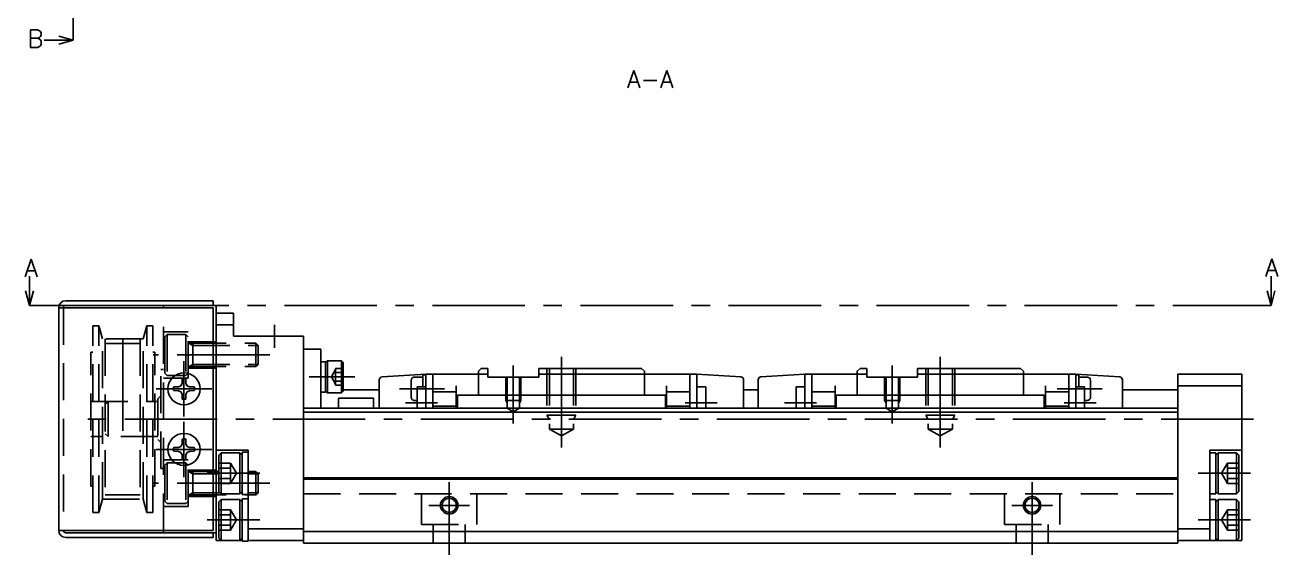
# Model space of a CAD drawing. Extents: x -2 to 402, y -8 to 279.
# Drawn here: x 187 to 401.9, y 8 to 98.9 of the extents above; entities that cross this region are included whole.
import ezdxf

# ---------------------------------------------------------------- set-up
doc = ezdxf.new("R2010")
doc.units = 0
doc.header["$LTSCALE"] = 0.5
doc.linetypes.add('CENTER', pattern=[50.8, 31.75, -6.35, 6.35, -6.35])
doc.linetypes.add('DASHED', pattern=[19.05, 12.7, -6.35])
for name, color, linetype in [('MSM_CENTER', 1, 'CENTER'), ('MSM_CONTINUOUS', 7, 'CONTINUOUS'), ('MSM_DASHED', 4, 'DASHED'), ('MSM_NARROW', 5, 'CONTINUOUS'), ('MSM_PART_NUMBER', 7, 'CONTINUOUS')]:
    doc.layers.add(name, color=color, linetype=linetype)
doc.styles.get("Standard").update_dxf_attribs({"font": 'txt.shx', "height": 3, "bigfont": 'bigfont.shx'})

msp = doc.modelspace()

# ---------------------------------------------------------------- linework, layer by layer
at = {"layer": 'MSM_CENTER'}
for p, q in [((195.26, 239.06), (195.26, 97.3)), ((399.76, 50.8), (188.76, 50.8)), ((229.76, 43.5), (229.76, 47.5)), ((203.76, 29.3), (203.76, 47.05)), ((228.96, 42.3), (208.96, 42.3)), ((214.26, 41.25), (214.26, 31.75)), ((279.01, 42), (279.01, 26.41)), ((344.01, 42), (344.01, 26.41)), ((270.76, 40.5), (270.76, 30.54)), ((335.76, 40.5), (335.76, 30.54)), ((235.76, 38.55), (243.56, 38.55)), ((219.01, 36.5), (209.51, 36.5)), ((251.26, 36.5), (258.96, 36.5)), ((371.76, 36.5), (364.06, 36.5)), ((252.26, 34.1), (257.76, 34.1)), ((300.26, 34.1), (305.76, 34.1)), ((317.26, 34.1), (322.76, 34.1)), ((365.26, 34.1), (370.76, 34.1)), ((397.76, 31.3), (196.26, 31.3)), ((214.26, 30.85), (214.26, 21.35)), ((219.01, 26.1), (209.51, 26.1)), ((218.26, 22), (227.26, 22)), ((397.26, 22), (388.26, 22)), ((228.96, 20.3), (208.96, 20.3)), ((259.76, 20.5), (259.76, 8)), ((359.76, 20.5), (359.76, 8)), ((256.26, 16.5), (263.26, 16.5)), ((356.26, 16.5), (363.26, 16.5)), ((218.26, 14), (227.26, 14)), ((397.26, 14), (388.26, 14))]:
    msp.add_line(p, q, dxfattribs=at)
at = {"layer": 'MSM_CONTINUOUS'}
for p, q in [((192.76, 96.97), (195.26, 96.3)), ((195.26, 97.3), (195.26, 96.3)), ((195.26, 96.3), (190.26, 96.3)), ((195.26, 96.3), (192.76, 95.63)), ((187.76, 50.8), (187.76, 55.8)), ((400.76, 50.8), (400.76, 55.8)), ((187.76, 50.8), (187.09, 53.3)), ((188.43, 53.3), (187.76, 50.8)), ((193.96, 51.6), (219.26, 51.6)), ((219.26, 50.8), (219.26, 51.6)), ((400.76, 50.8), (400.09, 53.3)), ((401.43, 53.3), (400.76, 50.8)), ((188.76, 50.8), (187.76, 50.8)), ((192.76, 50.4), (219.26, 50.4)), ((192.76, 50.4), (192.76, 12.2)), ((193.96, 50.8), (219.76, 50.8)), ((210.76, 50.4), (210.76, 50.8)), ((219.26, 50.4), (219.26, 12.2)), ((219.76, 50.8), (219.76, 10.5)), ((222.76, 49.5), (219.76, 49.5)), ((222.76, 49.5), (222.76, 45.5)), ((400.76, 50.8), (399.76, 50.8)), ((219.76, 47.5), (222.76, 47.5)), ((222.76, 45.5), (234.76, 45.5)), ((234.76, 45.5), (234.76, 10)), ((234.76, 43.3), (237.76, 43.3)), ((237.76, 33.2), (237.76, 43.3)), ((238.56, 41.15), (237.76, 41.15)), ((238.56, 41), (238.86, 41.3)), ((238.56, 41.15), (238.56, 35.95)), ((238.86, 35.8), (238.86, 41.3)), ((241.26, 41.3), (238.86, 41.3)), ((241.26, 41.3), (241.26, 35.8)), ((241.56, 41), (241.26, 41.3)), ((241.56, 41), (241.56, 36.1)), ((255.76, 39), (248.23, 38.53)), ((255.76, 39), (255.76, 33.2)), ((255.76, 39), (266.41, 39)), ((256.96, 33.2), (256.96, 39)), ((265.26, 40), (264.76, 39.5)), ((264.76, 35.4), (264.76, 39.5)), ((265.26, 40), (266.41, 40)), ((266.41, 40), (266.41, 38.5)), ((275.11, 40), (292.76, 40)), ((275.11, 38.5), (275.11, 40)), ((302.26, 39), (275.11, 39)), ((293.26, 39.5), (292.76, 40)), ((293.26, 35.4), (293.26, 39.5)), ((301.06, 39), (301.06, 33.2)), ((302.26, 39), (302.26, 33.2)), ((302.26, 39), (309.79, 38.53)), ((320.76, 39), (313.23, 38.53)), ((320.76, 39), (320.76, 33.2)), ((320.76, 39), (331.41, 39)), ((321.96, 33.2), (321.96, 39)), ((330.26, 40), (329.76, 39.5)), ((329.76, 35.4), (329.76, 39.5)), ((330.26, 40), (331.41, 40)), ((331.41, 40), (331.41, 38.5)), ((340.11, 40), (357.76, 40)), ((340.11, 38.5), (340.11, 40)), ((367.26, 39), (340.11, 39)), ((358.26, 39.5), (357.76, 40)), ((358.26, 35.4), (358.26, 39.5)), ((366.06, 39), (366.06, 33.2)), ((367.26, 39), (374.79, 38.53)), ((367.26, 39), (367.26, 33.2)), ((367.76, 38.9), (367.26, 38.9)), ((367.76, 36.85), (367.76, 38.9)), ((384.76, 39), (384.76, 10)), ((384.76, 39), (395.76, 39)), ((395.76, 39), (395.76, 10.5)), ((213.34, 36.83), (212.49, 36.82)), ((213.34, 36.83), (213.74, 37.02)), ((213.93, 37.42), (213.74, 37.02)), ((213.93, 37.42), (213.95, 38.27)), ((214.59, 37.42), (214.58, 38.27)), ((214.59, 37.42), (214.78, 37.02)), ((215.19, 36.83), (214.78, 37.02)), ((215.19, 36.83), (216.03, 36.82)), ((247.76, 38.03), (247.76, 33.2)), ((254.26, 36.85), (254.26, 33.2)), ((255.76, 36.85), (254.26, 36.85)), ((260.96, 37), (260.96, 33.2)), ((275.11, 38.5), (266.41, 38.5)), ((297.06, 37), (297.06, 33.2)), ((303.76, 36.85), (302.26, 36.85)), ((303.76, 36.85), (303.76, 33.2)), ((310.26, 38.03), (310.26, 33.2)), ((312.76, 38.03), (312.76, 33.2)), ((319.26, 36.85), (319.26, 33.2)), ((320.76, 36.85), (319.26, 36.85)), ((325.96, 37), (325.96, 33.2)), ((340.11, 38.5), (331.41, 38.5)), ((362.06, 37), (362.06, 33.2)), ((368.76, 36.85), (367.26, 36.85)), ((369.26, 38.5), (367.76, 38.5)), ((368.76, 36.85), (368.76, 33.2)), ((369.76, 38), (369.76, 35)), ((375.26, 38.03), (375.26, 33.2)), ((384.76, 37), (395.76, 37)), ((213.34, 36.17), (212.49, 36.18)), ((213.34, 36.17), (213.74, 35.98)), ((213.93, 35.58), (213.74, 35.98)), ((213.93, 35.58), (213.95, 34.73)), ((214.59, 35.58), (214.58, 34.73)), ((214.59, 35.58), (214.78, 35.98)), ((215.19, 36.17), (214.78, 35.98)), ((215.19, 36.17), (216.03, 36.18)), ((237.76, 35.95), (238.56, 35.95)), ((238.56, 36.1), (238.86, 35.8)), ((241.26, 35.8), (238.86, 35.8)), ((246.76, 34.87), (240.76, 34.87)), ((240.76, 34.87), (240.76, 33.2)), ((241.26, 35.8), (241.56, 36.1)), ((247.76, 36.3), (241.56, 36.3)), ((246.76, 33.2), (246.76, 34.87)), ((256.96, 36), (260.96, 36)), ((261.16, 35.1), (260.96, 35.1)), ((296.86, 35.4), (261.16, 35.4)), ((261.16, 33.2), (261.16, 35.4)), ((296.86, 33.2), (296.86, 35.4)), ((297.06, 35.1), (296.86, 35.1)), ((301.06, 36), (297.06, 36)), ((312.76, 36.3), (310.26, 36.3)), ((321.96, 36), (325.96, 36)), ((326.16, 35.1), (325.96, 35.1)), ((361.86, 35.4), (326.16, 35.4)), ((326.16, 33.2), (326.16, 35.4)), ((361.86, 33.2), (361.86, 35.4)), ((362.06, 35.1), (361.86, 35.1)), ((366.06, 36), (362.06, 36)), ((369.26, 34.5), (368.76, 34.5)), ((384.76, 36.3), (375.26, 36.3)), ((384.76, 33.2), (234.76, 33.2)), ((384.76, 32.5), (234.76, 32.5)), ((256.96, 33.5), (260.96, 33.5)), ((261.16, 34.3), (260.96, 34.3)), ((297.06, 34.3), (296.86, 34.3)), ((301.06, 33.5), (297.06, 33.5)), ((321.96, 33.5), (325.96, 33.5)), ((326.16, 34.3), (325.96, 34.3)), ((362.06, 34.3), (361.86, 34.3)), ((366.06, 33.5), (362.06, 33.5)), ((213.34, 26.43), (212.49, 26.42)), ((213.34, 26.43), (213.74, 26.62)), ((213.93, 27.02), (213.74, 26.62)), ((213.93, 27.02), (213.95, 27.87)), ((214.59, 27.02), (214.58, 27.87)), ((214.59, 27.02), (214.78, 26.62)), ((215.19, 26.43), (214.78, 26.62)), ((215.19, 26.43), (216.03, 26.42)), ((225.26, 26), (219.76, 26)), ((225.26, 26), (225.26, 10.35)), ((390.26, 26), (390.26, 10.5)), ((390.26, 26), (395.76, 26)), ((213.34, 25.77), (212.49, 25.78)), ((213.34, 25.77), (213.74, 25.58)), ((213.93, 25.18), (213.74, 25.58)), ((213.93, 25.18), (213.95, 24.33)), ((214.59, 25.18), (214.58, 24.33)), ((214.59, 25.18), (214.78, 25.58)), ((215.19, 25.77), (214.78, 25.58)), ((215.19, 25.77), (216.03, 25.78)), ((220.26, 25.1), (220.66, 25.5)), ((220.26, 25.1), (220.26, 18.9)), ((220.66, 25.5), (220.66, 18.5)), ((220.66, 25.5), (223.86, 25.5)), ((223.86, 25.5), (223.86, 18.5)), ((224.26, 25.1), (223.86, 25.5)), ((224.26, 18.35), (224.26, 25.65)), ((224.26, 25.65), (225.26, 25.65)), ((391.26, 25.5), (390.26, 25.5)), ((391.26, 25.1), (391.66, 25.5)), ((391.26, 25.5), (391.26, 18.5)), ((391.66, 25.5), (391.66, 18.5)), ((394.86, 25.5), (391.66, 25.5)), ((395.26, 25.1), (394.86, 25.5)), ((394.86, 25.5), (394.86, 18.5)), ((395.26, 25.1), (395.26, 18.9)), ((384.76, 21.2), (234.76, 21.2)), ((384.76, 21), (234.76, 21)), ((220.66, 18.5), (220.26, 18.9)), ((220.26, 17.1), (220.66, 17.5)), ((220.66, 18.5), (223.86, 18.5)), ((220.66, 17.5), (220.66, 10.5)), ((220.66, 17.5), (223.86, 17.5)), ((223.86, 18.5), (224.26, 18.9)), ((223.86, 17.5), (223.86, 10.5)), ((224.26, 17.1), (223.86, 17.5)), ((225.26, 18.35), (224.26, 18.35)), ((224.26, 10.35), (224.26, 17.65)), ((224.26, 17.65), (225.26, 17.65)), ((390.26, 18.5), (391.26, 18.5)), ((391.26, 17.5), (390.26, 17.5)), ((391.66, 18.5), (391.26, 18.9)), ((391.26, 17.5), (391.26, 10.5)), ((391.26, 17.1), (391.66, 17.5)), ((394.86, 18.5), (391.66, 18.5)), ((391.66, 17.5), (391.66, 10.5)), ((394.86, 17.5), (391.66, 17.5)), ((394.86, 18.5), (395.26, 18.9)), ((394.86, 17.5), (394.86, 10.5)), ((395.26, 17.1), (394.86, 17.5)), ((220.26, 17.1), (220.26, 10.9)), ((395.26, 17.1), (395.26, 10.9)), ((192.76, 12.2), (219.26, 12.2)), ((193.96, 11.8), (219.76, 11.8)), ((193.96, 11), (219.26, 11)), ((210.76, 11.8), (210.76, 12.2)), ((219.26, 11), (219.26, 11.8)), ((220.66, 10.5), (220.26, 10.9)), ((223.86, 10.5), (224.26, 10.9)), ((234.76, 12.5), (225.26, 12.5)), ((384.76, 12), (234.76, 12)), ((384.76, 12.5), (390.26, 12.5)), ((391.66, 10.5), (391.26, 10.9)), ((394.86, 10.5), (395.26, 10.9)), ((219.76, 10.5), (224.26, 10.5)), ((225.26, 10.35), (224.26, 10.35)), ((225.26, 10.5), (234.76, 10.5)), ((384.76, 10), (234.76, 10)), ((395.76, 10.5), (384.76, 10.5))]:
    msp.add_line(p, q, dxfattribs=at)
for centre, radius in [((214.26, 36.5), 2.75), ((214.26, 26.1), 2.75), ((259.76, 16.5), 1.23), ((359.76, 16.5), 1.23)]:
    msp.add_circle(centre, radius, dxfattribs=at)
for centre, radius, start, end in [((193.96, 50.4), 1.2, 90, 180), ((193.96, 50.4), 0.4, 90, 180), ((214.26, 36.5), 1.8, 169.8876, 190.1124), ((214.26, 36.5), 1.8, 79.8876, 100.1124), ((214.26, 36.5), 1.8, 349.8876, 10.1124), ((248.26, 38.03), 0.5, 93.5763, 180), ((309.76, 38.03), 0.5, 0, 86.4237), ((313.26, 38.03), 0.5, 93.5763, 180), ((369.26, 38), 0.5, 0, 90), ((374.76, 38.03), 0.5, 0, 86.4237), ((214.26, 36.5), 1.8, 259.8876, 280.1124), ((369.26, 35), 0.5, 270, 0), ((214.26, 26.1), 1.8, 169.8876, 190.1124), ((214.26, 26.1), 1.8, 79.8876, 100.1124), ((214.26, 26.1), 1.8, 349.8876, 10.1124), ((214.26, 26.1), 1.8, 259.8876, 280.1124), ((193.96, 12.2), 1.2, 180, 270), ((193.96, 12.2), 0.4, 180, 270)]:
    msp.add_arc(centre, radius, start, end, dxfattribs=at)
at = {"layer": 'MSM_DASHED'}
for p, q in [((193.56, 50.4), (193.56, 12.2)), ((210.76, 12.2), (210.76, 50.4)), ((198.62, 15.3), (198.62, 47.3)), ((199.66, 47.3), (198.62, 47.3)), ((199.66, 15.3), (199.66, 47.3)), ((200.26, 45.05), (199.66, 47.3)), ((207.86, 47.3), (207.26, 45.05)), ((207.86, 15.3), (207.86, 47.3)), ((208.9, 47.3), (207.86, 47.3)), ((208.9, 15.3), (208.9, 47.3)), ((214.96, 46.3), (210.76, 46.3)), ((210.96, 45.4), (211.36, 45.8)), ((210.96, 45.4), (210.96, 39.2)), ((211.36, 45.8), (211.36, 38.8)), ((211.36, 45.8), (214.56, 45.8)), ((214.56, 45.8), (214.56, 38.8)), ((214.96, 45.4), (214.56, 45.8)), ((214.96, 38.3), (214.96, 46.3)), ((200.26, 17.55), (200.26, 45.05)), ((207.26, 45.05), (200.26, 45.05)), ((200.76, 45.05), (200.76, 17.55)), ((200.76, 44.29), (206.76, 44.29)), ((206.76, 45.05), (206.76, 17.55)), ((207.26, 17.55), (207.26, 45.05)), ((214.96, 44.55), (219.76, 44.55)), ((215.06, 44.33), (215.76, 43.92)), ((215.16, 44.3), (226.58, 44.3)), ((215.76, 44.3), (215.76, 40.3)), ((215.76, 43.92), (226.96, 43.92)), ((226.58, 40.3), (226.58, 44.3)), ((226.96, 43.92), (226.58, 44.3)), ((226.96, 40.68), (226.96, 43.92)), ((198.26, 19.8), (198.26, 42.8)), ((198.62, 42.8), (198.26, 42.8)), ((209.26, 42.8), (208.9, 42.8)), ((209.26, 19.8), (209.26, 42.8)), ((210.26, 22.8), (210.26, 39.8)), ((210.76, 39.8), (210.26, 39.8)), ((211.36, 38.8), (210.96, 39.2)), ((211.36, 38.8), (214.56, 38.8)), ((214.56, 38.8), (214.96, 39.2)), ((214.96, 40.05), (219.76, 40.05)), ((215.06, 40.27), (215.76, 40.68)), ((215.16, 40.3), (226.58, 40.3)), ((215.76, 40.68), (226.96, 40.68)), ((226.58, 40.3), (226.96, 40.68)), ((240.26, 39.8), (239.54, 38.55)), ((240.26, 39.99), (240.26, 37.11)), ((241.56, 39.99), (240.26, 39.99)), ((241.56, 39.27), (240.26, 39.27)), ((255.26, 38.9), (255.76, 38.9)), ((255.26, 36.85), (255.26, 38.9)), ((276.51, 40), (276.51, 32)), ((276.94, 40), (276.94, 29.6)), ((281.08, 40), (281.08, 29.6)), ((281.51, 40), (281.51, 32)), ((341.51, 40), (341.51, 32)), ((341.94, 40), (341.94, 29.6)), ((346.08, 40), (346.08, 29.6)), ((346.51, 40), (346.51, 32)), ((214.96, 38.3), (210.76, 38.3)), ((239.54, 38.55), (240.26, 37.3)), ((241.56, 37.83), (240.26, 37.83)), ((241.56, 37.11), (240.26, 37.11)), ((253.26, 38), (253.26, 35)), ((253.76, 38.5), (255.26, 38.5)), ((269.46, 38.5), (269.46, 34.5)), ((269.7, 38.5), (269.7, 33.15)), ((271.82, 38.5), (271.82, 33.15)), ((272.06, 38.5), (272.06, 34.5)), ((334.46, 38.5), (334.46, 34.5)), ((334.7, 38.5), (334.7, 33.15)), ((336.82, 38.5), (336.82, 33.15)), ((337.06, 38.5), (337.06, 34.5)), ((210.26, 35.3), (209.76, 34.8)), ((209.76, 34.8), (209.76, 27.8)), ((253.76, 34.5), (254.26, 34.5)), ((269.46, 34.5), (269.7, 34.08)), ((269.46, 34.5), (272.06, 34.5)), ((272.06, 34.5), (271.82, 34.08)), ((334.46, 34.5), (337.06, 34.5)), ((334.46, 34.5), (334.7, 34.08)), ((337.06, 34.5), (336.82, 34.08)), ((198.26, 34.3), (209.76, 34.3)), ((201.26, 34.3), (200.76, 33.8)), ((201.26, 28.3), (201.26, 34.3)), ((269.7, 33.15), (271.82, 33.15)), ((269.7, 33.15), (270.76, 32.54)), ((271.82, 33.15), (270.76, 32.54)), ((334.7, 33.15), (336.82, 33.15)), ((334.7, 33.15), (335.76, 32.54)), ((336.82, 33.15), (335.76, 32.54)), ((276.51, 32), (281.51, 32)), ((276.51, 32), (276.94, 31.25)), ((281.51, 32), (281.08, 31.25)), ((341.51, 32), (346.51, 32)), ((341.51, 32), (341.94, 31.25)), ((346.51, 32), (346.08, 31.25)), ((209.76, 28.3), (198.26, 28.3)), ((200.76, 28.8), (201.26, 28.3)), ((276.94, 29.6), (279.01, 28.41)), ((276.94, 29.6), (281.08, 29.6)), ((281.08, 29.6), (279.01, 28.41)), ((341.94, 29.6), (346.08, 29.6)), ((341.94, 29.6), (344.01, 28.41)), ((346.08, 29.6), (344.01, 28.41)), ((209.76, 27.8), (210.26, 27.3)), ((214.96, 24.3), (210.76, 24.3)), ((210.96, 23.4), (211.36, 23.8)), ((211.36, 23.8), (211.36, 16.8)), ((211.36, 23.8), (214.56, 23.8)), ((214.56, 23.8), (214.56, 16.8)), ((214.96, 23.4), (214.56, 23.8)), ((214.96, 16.3), (214.96, 24.3)), ((220.26, 23.73), (222.26, 23.73)), ((222.26, 23.73), (223.26, 22)), ((222.26, 20.27), (222.26, 23.73)), ((393.26, 23.73), (392.26, 22)), ((393.26, 20.27), (393.26, 23.73)), ((395.26, 23.73), (393.26, 23.73)), ((210.76, 22.8), (210.26, 22.8)), ((210.96, 23.4), (210.96, 17.2)), ((214.96, 22.55), (219.76, 22.55)), ((215.06, 22.33), (215.76, 21.92)), ((215.16, 22.3), (220.26, 22.3)), ((215.76, 22.3), (215.76, 18.3)), ((215.76, 21.92), (220.26, 21.92)), ((220.26, 22.87), (222.26, 22.87)), ((222.26, 20.27), (223.26, 22)), ((225.26, 22.3), (226.58, 22.3)), ((225.26, 21.92), (226.96, 21.92)), ((226.58, 18.3), (226.58, 22.3)), ((226.96, 21.92), (226.58, 22.3)), ((226.96, 18.68), (226.96, 21.92)), ((393.26, 20.27), (392.26, 22)), ((395.26, 22.87), (393.26, 22.87)), ((198.26, 19.8), (198.62, 19.8)), ((208.9, 19.8), (209.26, 19.8)), ((220.26, 21.13), (222.26, 21.13)), ((220.26, 20.27), (222.26, 20.27)), ((395.26, 21.13), (393.26, 21.13)), ((395.26, 20.27), (393.26, 20.27)), ((199.66, 15.3), (200.26, 17.55)), ((200.26, 17.55), (207.26, 17.55)), ((200.76, 18.31), (206.76, 18.31)), ((207.26, 17.55), (207.86, 15.3)), ((211.36, 16.8), (210.96, 17.2)), ((214.56, 16.8), (214.96, 17.2)), ((214.96, 18.05), (219.76, 18.05)), ((215.06, 18.27), (215.76, 18.68)), ((215.16, 18.3), (226.58, 18.3)), ((215.76, 18.68), (220.48, 18.68)), ((224.04, 18.68), (224.26, 18.68)), ((225.26, 18.68), (226.96, 18.68)), ((226.58, 18.3), (226.96, 18.68)), ((234.76, 18.5), (384.76, 18.5)), ((255.01, 18.5), (255.01, 13.2)), ((264.51, 13.2), (264.51, 18.5)), ((355.01, 18.5), (355.01, 13.2)), ((364.51, 13.2), (364.51, 18.5)), ((198.62, 15.3), (199.66, 15.3)), ((207.86, 15.3), (208.9, 15.3)), ((214.96, 16.3), (210.76, 16.3)), ((211.36, 16.8), (214.56, 16.8)), ((220.26, 15.73), (222.26, 15.73)), ((222.26, 15.73), (223.26, 14)), ((222.26, 12.27), (222.26, 15.73)), ((393.26, 15.73), (392.26, 14)), ((393.26, 12.27), (393.26, 15.73)), ((395.26, 15.73), (393.26, 15.73)), ((220.26, 14.87), (222.26, 14.87)), ((220.26, 13.13), (222.26, 13.13)), ((222.26, 12.27), (223.26, 14)), ((255.01, 13.2), (264.51, 13.2)), ((257.01, 13.2), (257.01, 10)), ((262.51, 13.2), (262.51, 10)), ((355.01, 13.2), (364.51, 13.2)), ((357.01, 13.2), (357.01, 10)), ((362.51, 13.2), (362.51, 10)), ((393.26, 12.27), (392.26, 14)), ((395.26, 14.87), (393.26, 14.87)), ((395.26, 13.13), (393.26, 13.13)), ((220.26, 12.27), (222.26, 12.27)), ((395.26, 12.27), (393.26, 12.27))]:
    msp.add_line(p, q, dxfattribs=at)
for centre, radius, start, end in [((215.16, 44.5), 0.2, 180, 270), ((215.16, 40.1), 0.2, 90, 180), ((253.76, 38), 0.5, 90, 180), ((253.76, 35), 0.5, 180, 270), ((215.16, 22.5), 0.2, 180, 270), ((215.16, 18.1), 0.2, 90, 180)]:
    msp.add_arc(centre, radius, start, end, dxfattribs=at)
at = {"layer": 'MSM_NARROW'}
for centre in [(259.76, 16.5), (359.76, 16.5)]:
    msp.add_circle(centre, 1.5, dxfattribs=at)

# ---------------------------------------------------------------- texts
at = {"layer": 'MSM_PART_NUMBER'}
for s, p in [('B', (187.43, 95.06)), ('A-A', (290.26, 88.1)), ('A', (186.86, 55.73)), ('A', (399.76, 55.77))]:
    msp.add_text(s, height=3, dxfattribs=at).set_placement(p)

doc.saveas('drawing.dxf')
